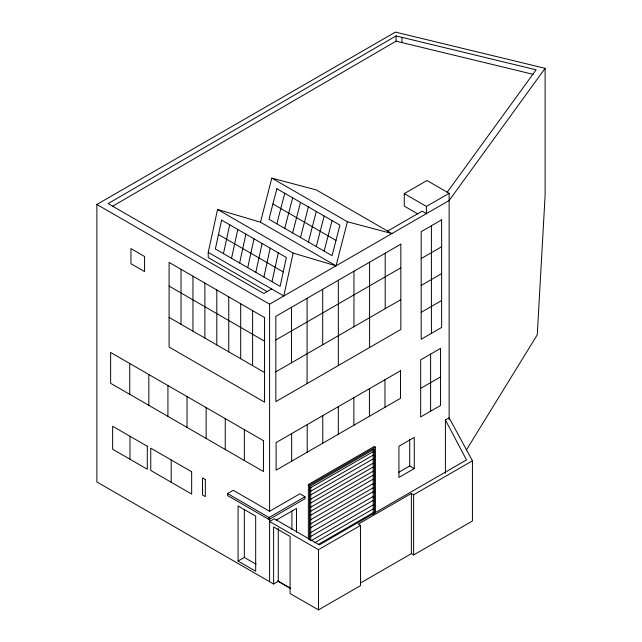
<?xml version="1.0" encoding="UTF-8"?>
<svg xmlns="http://www.w3.org/2000/svg" width="642" height="642" viewBox="0 0 642 642"><rect width="100%" height="100%" fill="white"/><g stroke="black" fill="none" stroke-linecap="round" stroke-linejoin="round"><path stroke-width="0.96" d="M267.297 291.701L208.233 257.603L208.233 252.354L217.566 209.461L260.459 222.204L336.023 265.828L347.386 221.755L271.823 178.131L260.459 222.204M223.44 253.638L229.708 224.788M231.529 258.309L237.805 229.467M239.627 262.987L245.902 234.137M247.724 267.658L253.999 238.816M255.821 272.328L262.088 243.487M263.918 277.007L270.186 248.165M272.015 281.678L278.283 252.836M217.566 209.461L293.129 253.084L283.804 295.978L208.233 252.354M276.863 223.825L284.751 193.266M284.751 228.375L292.632 197.816M292.632 232.926L300.512 202.366M300.512 237.476L308.393 206.917M308.401 242.026L316.281 211.475M316.281 246.584L324.162 216.025M324.162 251.134L332.042 220.575M466.445 449.898L537.266 334.811L545.114 195.337L545.114 68.325L395.424 32.1L96.886 204.461L96.886 481.973L273.612 584.003L278.275 581.307L290.417 588.321M447.065 192.456L536.11 69.801L396.058 35.912L108.129 203.602L263.806 293.482L271.638 288.956M545.114 68.325L449.135 200.521L269.6 304.18L96.886 204.461M112.454 206.331L396.058 41.16L533.197 74.344M417.854 213.955L404.251 206.098L404.251 193.635L426.978 180.514L449.135 193.306L449.135 419.812M404.251 193.635L426.408 206.427L449.135 193.306M387.599 231.08L422.099 211.154L426.408 213.642L426.408 206.427M275.835 339.995L400.833 267.826M421.184 258.557L441.632 246.745M421.184 285.449L441.632 273.644M275.835 371.822L400.833 299.653M421.184 312.349L441.632 300.544M227.557 493.57L233.239 490.295L269.6 511.289L299.91 493.786L305.022 496.739L305.022 498.722L269.03 519.498L227.557 495.544L227.557 493.57L269.03 517.516L305.022 496.739M420.671 388.394L440.556 376.918M308.361 539.368L308.361 484.525L374.262 446.471L375.401 447.129L375.401 512.942M308.361 484.525L309.492 485.175L375.401 447.129M310.431 487.856L373.211 451.607L374.342 452.265M310.431 491.379L373.211 455.138L374.342 455.796M310.431 495.11L373.211 458.869L374.342 459.52M445.404 473.282L445.404 419.988L449.135 417.838L472.432 460.804L472.432 521.007L413.633 554.953L411.362 553.645L360.828 582.816M310.431 499.412L373.211 463.171L374.342 463.821M276.02 520.253L296.468 508.448L296.468 532.33M310.431 503.208L373.211 466.959L374.342 467.617M310.431 507.405L373.211 471.164L374.342 471.822M310.431 511.449L373.211 475.208L374.342 475.866M310.431 515.374L373.211 479.133L374.342 479.783M238.07 561.06L255.685 571.228L255.685 516.12L238.07 505.944L238.07 561.06L244.321 557.449L256.062 564.23M310.431 519.876L373.211 483.627L374.342 484.285M398.642 472.351L409.716 465.956L414.267 468.58L414.267 437.403L398.923 446.254L398.923 477.439L414.267 468.58M310.431 524.041L373.211 487.792L374.342 488.45M310.431 527.876L373.211 491.636L374.342 492.286M310.431 532.708L373.211 496.467L374.342 497.125M310.431 536.624L373.211 500.383L374.342 501.033M311.298 540.652L373.211 504.909L374.342 505.567M314.732 542.667L373.211 508.905L374.342 509.563M318.175 544.496L373.211 512.717L374.342 513.375L374.342 449.047L310.712 485.785L310.712 540.492M472.432 460.804L413.633 494.757L411.362 493.441L358.26 524.097L360.531 525.413L360.531 585.616L318.464 609.9L290.088 593.521L290.088 536.439L273.612 526.93L273.612 584.003M445.404 419.988L466.501 459.921L319.347 544.881L274.311 518.768L269.6 521.489L318.464 549.696L360.531 525.413M271.823 178.131L316.346 189.936L391.909 233.568L347.386 221.755M293.129 253.084L336.023 265.828M272.922 203.995L335.991 240.405M218.473 234.539L283.242 271.935M169.095 286.083L264.544 341.191M169.095 317.397L264.544 372.504M277.721 580.946L290.497 588.353M431.408 225.751L431.408 333.342M430.613 354.119L430.613 411.193M413.633 494.757L413.633 554.953M411.362 493.441L411.362 553.645M409.716 439.65L409.716 465.956M401.98 37.348L401.98 42.597M396.058 35.912L396.058 41.16M385.208 253.197L385.208 308.674M384.975 379.727L384.975 407.285M373.211 449.199L373.211 514.555M369.583 262.217L369.583 347.507M369.423 388.707L369.423 416.265M353.959 271.237L353.959 326.714M353.87 397.687L353.87 425.245M338.334 280.257L338.334 365.547M338.318 406.667L338.318 434.225M322.709 289.277L322.709 344.754M322.765 415.647L322.765 443.205M318.464 549.696L318.464 609.9M309.492 485.175L309.492 540.026M307.213 424.627L307.213 452.185M307.085 298.297L307.085 383.587M291.925 510.855L291.925 529.746M291.661 433.607L291.661 461.165M291.46 307.317L291.46 362.802M278.275 528.238L278.275 581.307M269.6 304.18L269.6 511.289M269.6 518.752L269.6 581.692M269.03 517.516L269.03 519.498M252.611 310.648L252.611 365.611M244.353 429.667L244.353 460.499M244.321 509.355L244.321 557.449M240.686 303.754L240.686 358.726M228.753 296.869L228.753 351.832M225.246 418.64L225.246 449.472M216.819 289.983L216.819 344.947M206.146 407.606L206.146 438.438M204.886 283.09L204.886 338.061M192.953 276.204L192.953 331.168M187.039 396.579L187.039 427.411M181.028 269.319L181.028 324.282M171.205 459.953L171.205 482.262M167.931 385.545L167.931 416.385M148.832 374.519L148.832 405.351M129.965 436.263L129.965 459.223M129.724 363.484L129.724 394.324M221.61 220.118L215.343 248.96L280.113 286.356L286.38 257.514L221.61 220.118M276.863 188.716L268.982 219.275L332.05 255.685L339.931 225.125L276.863 188.716M441.632 219.845L421.184 231.658L421.184 339.249L441.632 327.444L441.632 219.845M400.833 244.177L275.835 316.346L275.835 401.627L400.833 329.466L400.833 244.177M400.528 370.747L276.108 442.587L276.108 470.145L400.528 398.305L400.528 370.747M440.556 348.381L420.671 359.857L420.671 416.939L440.556 405.455L440.556 348.381M264.544 317.533L169.095 262.426L169.095 347.057L264.544 402.165L264.544 317.533M144.578 256.487L130.944 248.614L130.944 263.71L144.578 271.582L144.578 256.487M263.453 440.693L110.625 352.458L110.625 383.29L263.453 471.533L263.453 440.693M205.328 479.55L202.487 477.913L202.487 494.966L205.328 496.611L205.328 479.55M191.661 471.766L150.75 448.148L150.75 470.45L191.661 494.067L191.661 471.766M147.299 446.27L112.639 426.256L112.639 449.223L147.299 469.23L147.299 446.27"/></g></svg>
